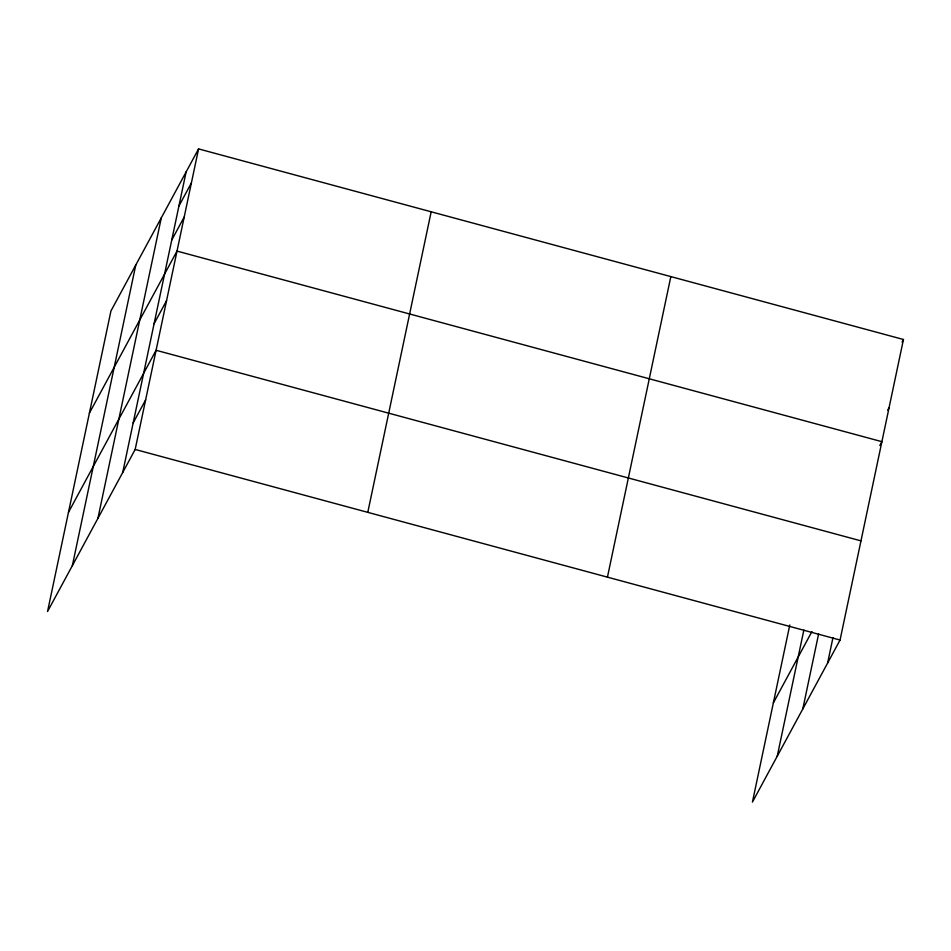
<?xml version="1.0" encoding="UTF-8"?>
<svg xmlns="http://www.w3.org/2000/svg" width="951" height="951" viewBox="0 0 951 951"><rect width="100%" height="100%" fill="white"/><g stroke="black" fill="none" stroke-linecap="round" stroke-linejoin="round"><path stroke-width="1.43" d="M72.359 565.631L135.755 265.079M97.917 518.366L161.301 217.815M122.715 472.481L186.111 171.941M198.569 148.903L110.946 310.953L47.55 611.505L135.173 449.454L198.569 148.903L903.45 339.495L840.054 640.047L752.431 802.097L789.794 624.985M367.787 512.351L431.172 211.8M607.439 577.15L670.835 276.598M777.24 756.223L803.845 630.121M802.799 708.959L818.633 633.865M827.596 663.085L832.981 637.574M178.931 205.998L191.377 182.961M171.739 240.056L184.197 217.03M89.394 413.138L177.005 251.088L881.898 441.68L879.818 445.52M154.098 323.709L166.556 300.682M68.472 512.327L156.095 350.277L860.976 540.869M133.176 422.898L145.634 399.86M902.071 342.051L903.45 339.495M887.699 410.178L889.078 407.622M773.353 702.92L811.916 631.583M135.173 449.454L840.054 640.047"/></g></svg>
